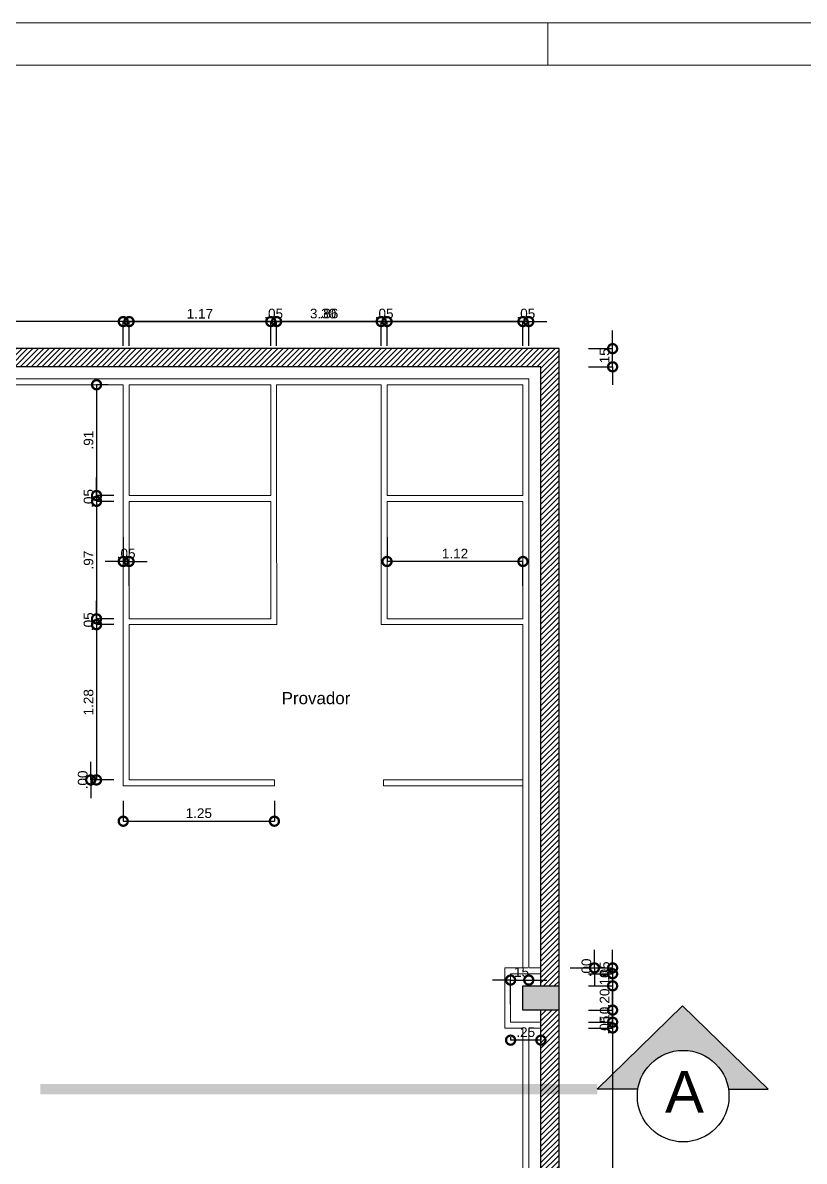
# Model space of a CAD drawing. Header units: millimetres. Extents: x 12559 to 15472, y 18493 to 18672.
# Drawn here: x 12611.13 to 12617.58, y 18552.44 to 18561.84 of the extents above; entities that cross this region are included whole.
import ezdxf
from ezdxf.enums import TextEntityAlignment as Align

# ---------------------------------------------------------------- set-up
doc = ezdxf.new("R2010")
doc.units = ezdxf.units.MM
doc.linetypes.add('DASHDOT', pattern=[18.5, 12, -3, 0.5, -3])
doc.layers.get('0').update_dxf_attribs({"lineweight": 9})
for name, color, linetype in [('CORTE', 5, 'Continuous'), ('COTAS', 1, 'Continuous'), ('Parede', 5, 'Continuous')]:
    doc.layers.add(name, color=color, linetype=linetype)
doc.layers.add('gesso', color=6, linetype='Continuous', lineweight=5, plot=False)
doc.layers.add('Texto', color=6, linetype='Continuous', lineweight=30)
doc.styles.add('Arial', font='arial.ttf')
doc.styles.add('R60-50', font='arial.ttf', dxfattribs={"height": 0.08})
doc.styles.add('R80-50', font='arial.ttf', dxfattribs={"height": 0.1})
doc.dimstyles.new('1-50', dxfattribs={"dimtxt": 0.08, "dimasz": 0.15, "dimexe": 0, "dimexo": 0.125, "dimgap": 0.025, "dimtad": 1, "dimzin": 4, "dimdsep": 46, "dimtxsty": 'R60-50', "dimblk": 'DOTSMALL', "dimcen": 0, "dimclrd": 10, "dimclre": 10, "dimclrt": 2, "dimaunit": 1, "dimadec": 0, "dimazin": 1, "dimtfac": 1, "dimtix": 1, "dimtmove": 2, "dimatfit": 3, "dimldrblk": 'DOTSMALL', "dimfxl": 0.2, "dimfxlon": 1, "dimtolj": 1, "dimtzin": 0, "dimarcsym": 0})

# ---------------------------------------------------------------- blocks, each defined once
blk = doc.blocks.new('_DOTSMALL')
at = {"color": 0, "linetype": 'ByBlock', "const_width": 0.5}
blk.add_lwpolyline([(-0.0625, 0, 1), (0.0625, 0, 1)], format="xyb", close=True, dxfattribs=at)
blk = doc.blocks.new('*D5')
at = {"layer": 'Defpoints', "color": 0, "transparency": 16777216}
for p in [(12603.5055, 18558.9029), (12603.0411, 18556.8744), (12615.2575, 18556.8744)]:
    blk.add_point(p, dxfattribs=at)
at = {"layer": 'gesso', "color": 10, "lineweight": -2, "transparency": 16777216}
for p, q in [((12603.2411, 18558.9029), (12603.0411, 18558.9029)), ((12603.0411, 18558.9029), (12603.0411, 18556.8744)), ((12603.2411, 18556.8744), (12603.0411, 18556.8744))]:
    blk.add_line(p, q, dxfattribs=at)
at = {"layer": 'gesso', "color": 10, "lineweight": -2, "transparency": 16777216, "xscale": 0.15, "yscale": 0.15, "zscale": 0.15}
for p, rotation in [((12603.0411, 18558.9029), 90), ((12603.0411, 18556.8744), 270)]:
    blk.add_blockref('_DOTSMALL', p, dxfattribs=dict(at, rotation=rotation))
at = {"layer": 'gesso', "color": 2, "transparency": 16777216, "insert": (12602.9752, 18557.8886), "char_height": 0.08, "attachment_point": 5, "rotation": 90, "style": 'R60-50'}
blk.add_mtext('\\A1;2.03', dxfattribs=at)
blk = doc.blocks.new('*D6')
at = {"layer": 'Defpoints', "color": 0, "transparency": 16777216}
for p in [(12615.2575, 18556.8744), (12603.0411, 18554.0509), (12603.4055, 18554.0509)]:
    blk.add_point(p, dxfattribs=at)
at = {"layer": 'gesso', "color": 10, "lineweight": -2, "transparency": 16777216}
for p, q in [((12603.2411, 18556.8744), (12603.0411, 18556.8744)), ((12603.0411, 18556.8744), (12603.0411, 18554.0509)), ((12603.2411, 18554.0509), (12603.0411, 18554.0509))]:
    blk.add_line(p, q, dxfattribs=at)
at = {"layer": 'gesso', "color": 10, "lineweight": -2, "transparency": 16777216, "xscale": 0.15, "yscale": 0.15, "zscale": 0.15}
for p, rotation in [((12603.0411, 18556.8744), 90), ((12603.0411, 18554.0509), 270)]:
    blk.add_blockref('_DOTSMALL', p, dxfattribs=dict(at, rotation=rotation))
at = {"layer": 'gesso', "color": 2, "transparency": 16777216, "insert": (12602.9752, 18555.4626), "char_height": 0.08, "attachment_point": 5, "rotation": 90, "style": 'R60-50'}
blk.add_mtext('\\A1;2.82', dxfattribs=at)
blk = doc.blocks.new('*D15')
at = {"layer": 'Defpoints', "color": 0, "transparency": 16777216}
for p in [(12615.1555, 18553.5925), (12615.4055, 18553.5925), (12615.1555, 18553.4441)]:
    blk.add_point(p, dxfattribs=at)
at = {"layer": 'gesso', "color": 10, "lineweight": -2, "transparency": 16777216}
for p, q in [((12615.1555, 18553.4675), (12615.1555, 18553.4441)), ((12615.4055, 18553.4441), (12615.1555, 18553.4441)), ((12615.4055, 18553.4675), (12615.4055, 18553.4441))]:
    blk.add_line(p, q, dxfattribs=at)
at = {"layer": 'gesso', "color": 10, "lineweight": -2, "transparency": 16777216, "xscale": 0.15, "yscale": 0.15, "zscale": 0.15, "rotation": 180}
blk.add_blockref('_DOTSMALL', (12615.1555, 18553.4441), dxfattribs=at)
at = {"layer": 'gesso', "color": 10, "lineweight": -2, "transparency": 16777216, "xscale": 0.15, "yscale": 0.15, "zscale": 0.15}
blk.add_blockref('_DOTSMALL', (12615.4055, 18553.4441), dxfattribs=at)
at = {"layer": 'gesso', "color": 2, "transparency": 16777216, "insert": (12615.2805, 18553.51), "char_height": 0.08, "attachment_point": 5, "style": 'R60-50'}
blk.add_mtext('\\A1;.25', dxfattribs=at)
blk = doc.blocks.new('*D16')
at = {"layer": 'Defpoints', "color": 0, "transparency": 16777216}
for p in [(12615.3055, 18554.0405), (12615.3055, 18553.9401), (12615.1555, 18553.5925)]:
    blk.add_point(p, dxfattribs=at)
at = {"layer": 'gesso', "color": 10, "lineweight": -2, "transparency": 16777216}
for p, q in [((12615.1555, 18553.9401), (12615.0055, 18553.9401)), ((12615.1555, 18553.7401), (12615.1555, 18553.9401)), ((12615.1555, 18553.9401), (12615.3055, 18553.9401)), ((12615.3055, 18553.9401), (12615.4555, 18553.9401))]:
    blk.add_line(p, q, dxfattribs=at)
at = {"layer": 'gesso', "color": 10, "lineweight": -2, "transparency": 16777216, "xscale": 0.15, "yscale": 0.15, "zscale": 0.15}
blk.add_blockref('_DOTSMALL', (12615.1555, 18553.9401), dxfattribs=at)
at = {"layer": 'gesso', "color": 10, "lineweight": -2, "transparency": 16777216, "xscale": 0.15, "yscale": 0.15, "zscale": 0.15, "rotation": 180}
blk.add_blockref('_DOTSMALL', (12615.3055, 18553.9401), dxfattribs=at)
at = {"layer": 'gesso', "color": 2, "transparency": 16777216, "insert": (12615.2305, 18554.006), "char_height": 0.08, "attachment_point": 5, "style": 'R60-50'}
blk.add_mtext('\\A1;.15', dxfattribs=at)
blk = doc.blocks.new('*D17')
at = {"layer": 'Defpoints', "color": 0, "transparency": 16777216}
for p in [(12611.9574, 18558.8549), (12611.7369, 18557.9404), (12612.0054, 18557.9404)]:
    blk.add_point(p, dxfattribs=at)
at = {"layer": 'gesso', "color": 10, "lineweight": -2, "transparency": 16777216}
for p, q in [((12611.8324, 18558.8549), (12611.7369, 18558.8549)), ((12611.7369, 18558.8549), (12611.7369, 18557.9404)), ((12611.8804, 18557.9404), (12611.7369, 18557.9404))]:
    blk.add_line(p, q, dxfattribs=at)
at = {"layer": 'gesso', "color": 10, "lineweight": -2, "transparency": 16777216, "xscale": 0.15, "yscale": 0.15, "zscale": 0.15}
for p, rotation in [((12611.7369, 18558.8549), 90), ((12611.7369, 18557.9404), 270)]:
    blk.add_blockref('_DOTSMALL', p, dxfattribs=dict(at, rotation=rotation))
at = {"layer": 'gesso', "color": 2, "transparency": 16777216, "insert": (12611.6711, 18558.3976), "char_height": 0.08, "attachment_point": 5, "rotation": 90, "style": 'R60-50'}
blk.add_mtext('\\A1;.91', dxfattribs=at)
blk = doc.blocks.new('*D18')
at = {"layer": 'Defpoints', "color": 0, "transparency": 16777216}
for p in [(12611.7369, 18557.8924), (12612.0054, 18557.9404), (12612.0054, 18557.8924)]:
    blk.add_point(p, dxfattribs=at)
at = {"layer": 'gesso', "color": 10, "lineweight": -2, "transparency": 16777216}
for p, q in [((12611.7369, 18557.9404), (12611.7369, 18558.0904)), ((12611.8804, 18557.9404), (12611.7369, 18557.9404)), ((12611.7369, 18557.9404), (12611.7369, 18557.8924)), ((12611.8804, 18557.8924), (12611.7369, 18557.8924)), ((12611.7369, 18557.8924), (12611.7369, 18557.7424))]:
    blk.add_line(p, q, dxfattribs=at)
at = {"layer": 'gesso', "color": 10, "lineweight": -2, "transparency": 16777216, "xscale": 0.15, "yscale": 0.15, "zscale": 0.15}
for p, rotation in [((12611.7369, 18557.9404), 270), ((12611.7369, 18557.8924), 90)]:
    blk.add_blockref('_DOTSMALL', p, dxfattribs=dict(at, rotation=rotation))
at = {"layer": 'gesso', "color": 2, "transparency": 16777216, "insert": (12611.6711, 18557.9164), "char_height": 0.08, "attachment_point": 5, "rotation": 90, "style": 'R60-50'}
blk.add_mtext('\\A1;.05', dxfattribs=at)
blk = doc.blocks.new('*D19')
at = {"layer": 'Defpoints', "color": 0, "transparency": 16777216}
for p in [(12612.0054, 18557.8924), (12611.7369, 18556.9224), (12612.0054, 18556.9224)]:
    blk.add_point(p, dxfattribs=at)
at = {"layer": 'gesso', "color": 10, "lineweight": -2, "transparency": 16777216}
for p, q in [((12611.8804, 18557.8924), (12611.7369, 18557.8924)), ((12611.7369, 18557.8924), (12611.7369, 18556.9224)), ((12611.8804, 18556.9224), (12611.7369, 18556.9224))]:
    blk.add_line(p, q, dxfattribs=at)
at = {"layer": 'gesso', "color": 10, "lineweight": -2, "transparency": 16777216, "xscale": 0.15, "yscale": 0.15, "zscale": 0.15}
for p, rotation in [((12611.7369, 18557.8924), 90), ((12611.7369, 18556.9224), 270)]:
    blk.add_blockref('_DOTSMALL', p, dxfattribs=dict(at, rotation=rotation))
at = {"layer": 'gesso', "color": 2, "transparency": 16777216, "insert": (12611.6711, 18557.4074), "char_height": 0.08, "attachment_point": 5, "rotation": 90, "style": 'R60-50'}
blk.add_mtext('\\A1;.97', dxfattribs=at)
blk = doc.blocks.new('*D20')
at = {"layer": 'Defpoints', "color": 0, "transparency": 16777216}
for p in [(12611.7369, 18556.8744), (12612.0054, 18556.9224), (12612.0054, 18556.8744)]:
    blk.add_point(p, dxfattribs=at)
at = {"layer": 'gesso', "color": 10, "lineweight": -2, "transparency": 16777216}
for p, q in [((12611.7369, 18556.9224), (12611.7369, 18557.0724)), ((12611.8804, 18556.9224), (12611.7369, 18556.9224)), ((12611.7369, 18556.9224), (12611.7369, 18556.8744)), ((12611.8804, 18556.8744), (12611.7369, 18556.8744)), ((12611.7369, 18556.8744), (12611.7369, 18556.7244))]:
    blk.add_line(p, q, dxfattribs=at)
at = {"layer": 'gesso', "color": 10, "lineweight": -2, "transparency": 16777216, "xscale": 0.15, "yscale": 0.15, "zscale": 0.15}
for p, rotation in [((12611.7369, 18556.9224), 270), ((12611.7369, 18556.8744), 90)]:
    blk.add_blockref('_DOTSMALL', p, dxfattribs=dict(at, rotation=rotation))
at = {"layer": 'gesso', "color": 2, "transparency": 16777216, "insert": (12611.6711, 18556.8984), "char_height": 0.08, "attachment_point": 5, "rotation": 90, "style": 'R60-50'}
blk.add_mtext('\\A1;.05', dxfattribs=at)
blk = doc.blocks.new('*D21')
at = {"layer": 'Defpoints', "color": 0, "transparency": 16777216}
for p in [(12612.0054, 18556.8744), (12611.7369, 18555.5924), (12612.0054, 18555.5924)]:
    blk.add_point(p, dxfattribs=at)
at = {"layer": 'gesso', "color": 10, "lineweight": -2, "transparency": 16777216}
for p, q in [((12611.8804, 18556.8744), (12611.7369, 18556.8744)), ((12611.7369, 18556.8744), (12611.7369, 18555.5924)), ((12611.8804, 18555.5924), (12611.7369, 18555.5924))]:
    blk.add_line(p, q, dxfattribs=at)
at = {"layer": 'gesso', "color": 10, "lineweight": -2, "transparency": 16777216, "xscale": 0.15, "yscale": 0.15, "zscale": 0.15}
for p, rotation in [((12611.7369, 18556.8744), 90), ((12611.7369, 18555.5924), 270)]:
    blk.add_blockref('_DOTSMALL', p, dxfattribs=dict(at, rotation=rotation))
at = {"layer": 'gesso', "color": 2, "transparency": 16777216, "insert": (12611.6711, 18556.2334), "char_height": 0.08, "attachment_point": 5, "rotation": 90, "style": 'R60-50'}
blk.add_mtext('\\A1;1.28', dxfattribs=at)
blk = doc.blocks.new('*D22')
at = {"layer": 'Defpoints', "color": 0, "transparency": 16777216}
for p in [(12611.6889, 18555.5924), (12611.9574, 18555.5924), (12612.0054, 18555.5924)]:
    blk.add_point(p, dxfattribs=at)
at = {"layer": 'gesso', "color": 10, "lineweight": -2, "transparency": 16777216}
for p, q in [((12611.6889, 18555.5924), (12611.6889, 18555.7424)), ((12611.8804, 18555.5924), (12611.6889, 18555.5924)), ((12611.8324, 18555.5924), (12611.6889, 18555.5924)), ((12611.6889, 18555.5924), (12611.6889, 18555.4424))]:
    blk.add_line(p, q, dxfattribs=at)
at = {"layer": 'gesso', "color": 10, "lineweight": -2, "transparency": 16777216, "xscale": 0.15, "yscale": 0.15, "zscale": 0.15}
for rotation in [90, 270]:
    blk.add_blockref('_DOTSMALL', (12611.6889, 18555.5924), dxfattribs=dict(at, rotation=rotation))
at = {"layer": 'gesso', "color": 2, "transparency": 16777216, "insert": (12611.6231, 18555.5924), "char_height": 0.08, "attachment_point": 5, "rotation": 90, "style": 'R60-50'}
blk.add_mtext('\\A1;.00', dxfattribs=at)
blk = doc.blocks.new('*D23')
at = {"layer": 'Defpoints', "color": 0, "transparency": 16777216}
for p in [(12611.9574, 18555.5444), (12613.2054, 18555.5444), (12613.2054, 18555.2517)]:
    blk.add_point(p, dxfattribs=at)
at = {"layer": 'gesso', "color": 10, "lineweight": -2, "transparency": 16777216}
for p, q in [((12611.9574, 18555.4194), (12611.9574, 18555.2517)), ((12613.2054, 18555.4194), (12613.2054, 18555.2517)), ((12611.9574, 18555.2517), (12613.2054, 18555.2517))]:
    blk.add_line(p, q, dxfattribs=at)
at = {"layer": 'gesso', "color": 10, "lineweight": -2, "transparency": 16777216, "xscale": 0.15, "yscale": 0.15, "zscale": 0.15, "rotation": 180}
blk.add_blockref('_DOTSMALL', (12611.9574, 18555.2517), dxfattribs=at)
at = {"layer": 'gesso', "color": 10, "lineweight": -2, "transparency": 16777216, "xscale": 0.15, "yscale": 0.15, "zscale": 0.15}
blk.add_blockref('_DOTSMALL', (12613.2054, 18555.2517), dxfattribs=at)
at = {"layer": 'gesso', "color": 2, "transparency": 16777216, "insert": (12612.5814, 18555.3176), "char_height": 0.08, "attachment_point": 5, "style": 'R60-50'}
blk.add_mtext('\\A1;1.25', dxfattribs=at)
blk = doc.blocks.new('*D24')
at = {"layer": 'Defpoints', "color": 0, "transparency": 16777216}
for p in [(12615.2575, 18559.3765), (12615.3055, 18558.9029), (12615.2575, 18556.8744)]:
    blk.add_point(p, dxfattribs=at)
at = {"layer": 'gesso', "color": 10, "lineweight": -2, "transparency": 16777216}
for p, q in [((12615.2575, 18559.3765), (12615.1075, 18559.3765)), ((12615.2575, 18559.1765), (12615.2575, 18559.3765)), ((12615.3055, 18559.3765), (12615.2575, 18559.3765)), ((12615.3055, 18559.1765), (12615.3055, 18559.3765)), ((12615.3055, 18559.3765), (12615.4555, 18559.3765))]:
    blk.add_line(p, q, dxfattribs=at)
at = {"layer": 'gesso', "color": 10, "lineweight": -2, "transparency": 16777216, "xscale": 0.15, "yscale": 0.15, "zscale": 0.15}
blk.add_blockref('_DOTSMALL', (12615.2575, 18559.3765), dxfattribs=at)
at = {"layer": 'gesso', "color": 10, "lineweight": -2, "transparency": 16777216, "xscale": 0.15, "yscale": 0.15, "zscale": 0.15, "rotation": 180}
blk.add_blockref('_DOTSMALL', (12615.3055, 18559.3765), dxfattribs=at)
at = {"layer": 'gesso', "color": 2, "transparency": 16777216, "insert": (12615.2815, 18559.4423), "char_height": 0.08, "attachment_point": 5, "style": 'R60-50'}
blk.add_mtext('\\A1;.05', dxfattribs=at)
blk = doc.blocks.new('*D25')
at = {"layer": 'Defpoints', "color": 0, "transparency": 16777216}
for p in [(12614.1354, 18558.8549), (12614.1354, 18557.396), (12615.2575, 18556.8744)]:
    blk.add_point(p, dxfattribs=at)
at = {"layer": 'gesso', "color": 10, "lineweight": -2, "transparency": 16777216}
for p, q in [((12614.1354, 18557.596), (12614.1354, 18557.396)), ((12615.2575, 18557.396), (12614.1354, 18557.396)), ((12615.2575, 18557.196), (12615.2575, 18557.396))]:
    blk.add_line(p, q, dxfattribs=at)
at = {"layer": 'gesso', "color": 10, "lineweight": -2, "transparency": 16777216, "xscale": 0.15, "yscale": 0.15, "zscale": 0.15, "rotation": 180}
blk.add_blockref('_DOTSMALL', (12614.1354, 18557.396), dxfattribs=at)
at = {"layer": 'gesso', "color": 10, "lineweight": -2, "transparency": 16777216, "xscale": 0.15, "yscale": 0.15, "zscale": 0.15}
blk.add_blockref('_DOTSMALL', (12615.2575, 18557.396), dxfattribs=at)
at = {"layer": 'gesso', "color": 2, "transparency": 16777216, "insert": (12614.6964, 18557.4611), "char_height": 0.08, "attachment_point": 5, "style": 'R60-50'}
blk.add_mtext('\\A1;1.12', dxfattribs=at)
blk = doc.blocks.new('*D26')
at = {"layer": 'Defpoints', "color": 0, "transparency": 16777216}
for p in [(12614.0874, 18559.3765), (12614.0874, 18558.8549), (12614.1354, 18558.8549)]:
    blk.add_point(p, dxfattribs=at)
at = {"layer": 'gesso', "color": 10, "lineweight": -2, "transparency": 16777216}
for p, q in [((12614.0874, 18559.3765), (12613.9374, 18559.3765)), ((12614.0874, 18559.1765), (12614.0874, 18559.3765)), ((12614.1354, 18559.3765), (12614.0874, 18559.3765)), ((12614.1354, 18559.1765), (12614.1354, 18559.3765)), ((12614.1354, 18559.3765), (12614.2854, 18559.3765))]:
    blk.add_line(p, q, dxfattribs=at)
at = {"layer": 'gesso', "color": 10, "lineweight": -2, "transparency": 16777216, "xscale": 0.15, "yscale": 0.15, "zscale": 0.15}
blk.add_blockref('_DOTSMALL', (12614.0874, 18559.3765), dxfattribs=at)
at = {"layer": 'gesso', "color": 10, "lineweight": -2, "transparency": 16777216, "xscale": 0.15, "yscale": 0.15, "zscale": 0.15, "rotation": 180}
blk.add_blockref('_DOTSMALL', (12614.1354, 18559.3765), dxfattribs=at)
at = {"layer": 'gesso', "color": 2, "transparency": 16777216, "insert": (12614.1114, 18559.4423), "char_height": 0.08, "attachment_point": 5, "style": 'R60-50'}
blk.add_mtext('\\A1;.05', dxfattribs=at)
blk = doc.blocks.new('*D27')
at = {"layer": 'Defpoints', "color": 0, "transparency": 16777216}
for p in [(12613.2234, 18559.3765), (12613.2234, 18558.8549), (12614.0874, 18558.8549)]:
    blk.add_point(p, dxfattribs=at)
at = {"layer": 'gesso', "color": 10, "lineweight": -2, "transparency": 16777216}
for p, q in [((12613.2234, 18559.1765), (12613.2234, 18559.3765)), ((12614.0874, 18559.3765), (12613.2234, 18559.3765)), ((12614.0874, 18559.1765), (12614.0874, 18559.3765))]:
    blk.add_line(p, q, dxfattribs=at)
at = {"layer": 'gesso', "color": 10, "lineweight": -2, "transparency": 16777216, "xscale": 0.15, "yscale": 0.15, "zscale": 0.15, "rotation": 180}
blk.add_blockref('_DOTSMALL', (12613.2234, 18559.3765), dxfattribs=at)
at = {"layer": 'gesso', "color": 10, "lineweight": -2, "transparency": 16777216, "xscale": 0.15, "yscale": 0.15, "zscale": 0.15}
blk.add_blockref('_DOTSMALL', (12614.0874, 18559.3765), dxfattribs=at)
at = {"layer": 'gesso', "color": 2, "transparency": 16777216, "insert": (12613.6554, 18559.4423), "char_height": 0.08, "attachment_point": 5, "style": 'R60-50'}
blk.add_mtext('\\A1;.86', dxfattribs=at)
blk = doc.blocks.new('*D28')
at = {"layer": 'Defpoints', "color": 0, "transparency": 16777216}
for p in [(12613.1754, 18559.3765), (12613.1754, 18558.8549), (12613.2234, 18558.8549)]:
    blk.add_point(p, dxfattribs=at)
at = {"layer": 'gesso', "color": 10, "lineweight": -2, "transparency": 16777216}
for p, q in [((12613.1754, 18559.3765), (12613.0254, 18559.3765)), ((12613.1754, 18559.1765), (12613.1754, 18559.3765)), ((12613.2234, 18559.3765), (12613.1754, 18559.3765)), ((12613.2234, 18559.1765), (12613.2234, 18559.3765)), ((12613.2234, 18559.3765), (12613.3734, 18559.3765))]:
    blk.add_line(p, q, dxfattribs=at)
at = {"layer": 'gesso', "color": 10, "lineweight": -2, "transparency": 16777216, "xscale": 0.15, "yscale": 0.15, "zscale": 0.15}
blk.add_blockref('_DOTSMALL', (12613.1754, 18559.3765), dxfattribs=at)
at = {"layer": 'gesso', "color": 10, "lineweight": -2, "transparency": 16777216, "xscale": 0.15, "yscale": 0.15, "zscale": 0.15, "rotation": 180}
blk.add_blockref('_DOTSMALL', (12613.2234, 18559.3765), dxfattribs=at)
at = {"layer": 'gesso', "color": 2, "transparency": 16777216, "insert": (12613.1994, 18559.4423), "char_height": 0.08, "attachment_point": 5, "style": 'R60-50'}
blk.add_mtext('\\A1;.05', dxfattribs=at)
blk = doc.blocks.new('*D29')
at = {"layer": 'Defpoints', "color": 0, "transparency": 16777216}
for p in [(12612.0054, 18559.3765), (12613.1754, 18558.8549), (12612.0054, 18556.8744)]:
    blk.add_point(p, dxfattribs=at)
at = {"layer": 'gesso', "color": 10, "lineweight": -2, "transparency": 16777216}
for p, q in [((12612.0054, 18559.1765), (12612.0054, 18559.3765)), ((12613.1754, 18559.3765), (12612.0054, 18559.3765)), ((12613.1754, 18559.1765), (12613.1754, 18559.3765))]:
    blk.add_line(p, q, dxfattribs=at)
at = {"layer": 'gesso', "color": 10, "lineweight": -2, "transparency": 16777216, "xscale": 0.15, "yscale": 0.15, "zscale": 0.15, "rotation": 180}
blk.add_blockref('_DOTSMALL', (12612.0054, 18559.3765), dxfattribs=at)
at = {"layer": 'gesso', "color": 10, "lineweight": -2, "transparency": 16777216, "xscale": 0.15, "yscale": 0.15, "zscale": 0.15}
blk.add_blockref('_DOTSMALL', (12613.1754, 18559.3765), dxfattribs=at)
at = {"layer": 'gesso', "color": 2, "transparency": 16777216, "insert": (12612.5904, 18559.4416), "char_height": 0.08, "attachment_point": 5, "style": 'R60-50'}
blk.add_mtext('\\A1;1.17', dxfattribs=at)
blk = doc.blocks.new('*D30')
at = {"layer": 'Defpoints', "color": 0, "transparency": 16777216}
for p in [(12611.9574, 18558.8549), (12611.9574, 18557.396), (12612.0054, 18556.8744)]:
    blk.add_point(p, dxfattribs=at)
at = {"layer": 'gesso', "color": 10, "lineweight": -2, "transparency": 16777216}
for p, q in [((12611.9574, 18557.596), (12611.9574, 18557.396)), ((12611.9574, 18557.396), (12611.8074, 18557.396)), ((12612.0054, 18557.396), (12611.9574, 18557.396)), ((12612.0054, 18557.196), (12612.0054, 18557.396)), ((12612.0054, 18557.396), (12612.1554, 18557.396))]:
    blk.add_line(p, q, dxfattribs=at)
at = {"layer": 'gesso', "color": 10, "lineweight": -2, "transparency": 16777216, "xscale": 0.15, "yscale": 0.15, "zscale": 0.15}
blk.add_blockref('_DOTSMALL', (12611.9574, 18557.396), dxfattribs=at)
at = {"layer": 'gesso', "color": 10, "lineweight": -2, "transparency": 16777216, "xscale": 0.15, "yscale": 0.15, "zscale": 0.15, "rotation": 180}
blk.add_blockref('_DOTSMALL', (12612.0054, 18557.396), dxfattribs=at)
at = {"layer": 'gesso', "color": 2, "transparency": 16777216, "insert": (12611.9814, 18557.4618), "char_height": 0.08, "attachment_point": 5, "style": 'R60-50'}
blk.add_mtext('\\A1;.05', dxfattribs=at)
blk = doc.blocks.new('*D31')
at = {"layer": 'Defpoints', "color": 0, "transparency": 16777216}
for p in [(12615.2575, 18559.3765), (12611.9574, 18558.8549), (12615.2575, 18556.8744)]:
    blk.add_point(p, dxfattribs=at)
at = {"layer": 'gesso', "color": 10, "lineweight": -2, "transparency": 16777216}
for p, q in [((12611.9574, 18559.1765), (12611.9574, 18559.3765)), ((12611.9574, 18559.3765), (12615.2575, 18559.3765)), ((12615.2575, 18559.1765), (12615.2575, 18559.3765))]:
    blk.add_line(p, q, dxfattribs=at)
at = {"layer": 'gesso', "color": 10, "lineweight": -2, "transparency": 16777216, "xscale": 0.15, "yscale": 0.15, "zscale": 0.15, "rotation": 180}
blk.add_blockref('_DOTSMALL', (12611.9574, 18559.3765), dxfattribs=at)
at = {"layer": 'gesso', "color": 10, "lineweight": -2, "transparency": 16777216, "xscale": 0.15, "yscale": 0.15, "zscale": 0.15}
blk.add_blockref('_DOTSMALL', (12615.2575, 18559.3765), dxfattribs=at)
at = {"layer": 'gesso', "color": 2, "transparency": 16777216, "insert": (12613.6074, 18559.4423), "char_height": 0.08, "attachment_point": 5, "style": 'R60-50'}
blk.add_mtext('\\A1;3.30', dxfattribs=at)
blk = doc.blocks.new('*D32')
at = {"layer": 'Defpoints', "color": 0, "transparency": 16777216}
for p in [(12603.5055, 18559.3765), (12603.5055, 18558.9029), (12615.2575, 18556.8744)]:
    blk.add_point(p, dxfattribs=at)
at = {"layer": 'gesso', "color": 10, "lineweight": -2, "transparency": 16777216}
for p, q in [((12603.5055, 18559.1765), (12603.5055, 18559.3765)), ((12615.2575, 18559.3765), (12603.5055, 18559.3765)), ((12615.2575, 18559.1765), (12615.2575, 18559.3765))]:
    blk.add_line(p, q, dxfattribs=at)
at = {"layer": 'gesso', "color": 10, "lineweight": -2, "transparency": 16777216, "xscale": 0.15, "yscale": 0.15, "zscale": 0.15, "rotation": 180}
blk.add_blockref('_DOTSMALL', (12603.5055, 18559.3765), dxfattribs=at)
at = {"layer": 'gesso', "color": 10, "lineweight": -2, "transparency": 16777216, "xscale": 0.15, "yscale": 0.15, "zscale": 0.15}
blk.add_blockref('_DOTSMALL', (12615.2575, 18559.3765), dxfattribs=at)
at = {"layer": 'gesso', "color": 2, "transparency": 16777216, "insert": (12609.3815, 18559.4423), "char_height": 0.08, "attachment_point": 5, "style": 'R60-50'}
blk.add_mtext('\\A1;11.75', dxfattribs=at)
blk = doc.blocks.new('*D77')
at = {"layer": 'COTAS', "color": 10, "lineweight": -2, "transparency": 16777216}
for p, q in [((12615.4055, 18549.8277), (12615.4055, 18549.6277)), ((12615.4055, 18549.8277), (12615.4055, 18549.6277)), ((12615.4055, 18549.6277), (12615.2555, 18549.6277)), ((12615.4055, 18549.6277), (12615.5555, 18549.6277))]:
    blk.add_line(p, q, dxfattribs=at)
at = {"layer": 'Defpoints', "color": 0, "transparency": 16777216}
for p in [(12615.4055, 18559.0029), (12615.4055, 18550.065), (12615.4055, 18549.6277)]:
    blk.add_point(p, dxfattribs=at)
at = {"layer": 'COTAS', "color": 10, "lineweight": -2, "transparency": 16777216, "xscale": 0.15, "yscale": 0.15, "zscale": 0.15}
blk.add_blockref('_DOTSMALL', (12615.4055, 18549.6277), dxfattribs=at)
at = {"layer": 'COTAS', "color": 10, "lineweight": -2, "transparency": 16777216, "xscale": 0.15, "yscale": 0.15, "zscale": 0.15, "rotation": 180}
blk.add_blockref('_DOTSMALL', (12615.4055, 18549.6277), dxfattribs=at)
at = {"layer": 'COTAS', "color": 2, "transparency": 16777216, "insert": (12615.4055, 18549.6936), "char_height": 0.08, "attachment_point": 5, "style": 'R60-50'}
blk.add_mtext('\\A1;.00', dxfattribs=at)
blk = doc.blocks.new('*D78')
at = {"layer": 'COTAS', "color": 10, "lineweight": -2, "transparency": 16777216}
for p, q in [((12615.4055, 18549.8277), (12615.4055, 18549.6277)), ((12615.5555, 18549.8277), (12615.5555, 18549.6277)), ((12615.4055, 18549.6277), (12615.2555, 18549.6277)), ((12615.4055, 18549.6277), (12615.5555, 18549.6277)), ((12615.5555, 18549.6277), (12615.7055, 18549.6277))]:
    blk.add_line(p, q, dxfattribs=at)
at = {"layer": 'Defpoints', "color": 0, "transparency": 16777216}
for p in [(12615.5555, 18559.1529), (12615.4055, 18559.0029), (12615.5555, 18549.6277)]:
    blk.add_point(p, dxfattribs=at)
at = {"layer": 'COTAS', "color": 10, "lineweight": -2, "transparency": 16777216, "xscale": 0.15, "yscale": 0.15, "zscale": 0.15}
blk.add_blockref('_DOTSMALL', (12615.4055, 18549.6277), dxfattribs=at)
at = {"layer": 'COTAS', "color": 10, "lineweight": -2, "transparency": 16777216, "xscale": 0.15, "yscale": 0.15, "zscale": 0.15, "rotation": 180}
blk.add_blockref('_DOTSMALL', (12615.5555, 18549.6277), dxfattribs=at)
at = {"layer": 'COTAS', "color": 2, "transparency": 16777216, "insert": (12615.4805, 18549.6936), "char_height": 0.08, "attachment_point": 5, "style": 'R60-50'}
blk.add_mtext('\\A1;.15', dxfattribs=at)
blk = doc.blocks.new('*D79')
at = {"layer": 'COTAS', "color": 10, "lineweight": -2, "transparency": 16777216}
for p, q in [((12615.9978, 18559.1529), (12615.9978, 18559.3029)), ((12615.7978, 18559.1529), (12615.9978, 18559.1529)), ((12615.9978, 18559.0029), (12615.9978, 18559.1529)), ((12615.7978, 18559.0029), (12615.9978, 18559.0029)), ((12615.9978, 18559.0029), (12615.9978, 18558.8529))]:
    blk.add_line(p, q, dxfattribs=at)
at = {"layer": 'Defpoints', "color": 0, "transparency": 16777216}
for p in [(12615.5555, 18559.1529), (12615.9978, 18559.1529), (12615.4055, 18559.0029)]:
    blk.add_point(p, dxfattribs=at)
at = {"layer": 'COTAS', "color": 10, "lineweight": -2, "transparency": 16777216, "xscale": 0.15, "yscale": 0.15, "zscale": 0.15}
for p, rotation in [((12615.9978, 18559.1529), 270), ((12615.9978, 18559.0029), 90)]:
    blk.add_blockref('_DOTSMALL', p, dxfattribs=dict(at, rotation=rotation))
at = {"layer": 'COTAS', "color": 2, "transparency": 16777216, "insert": (12615.9319, 18559.0779), "char_height": 0.08, "attachment_point": 5, "rotation": 90, "style": 'R60-50'}
blk.add_mtext('\\A1;.15', dxfattribs=at)
blk = doc.blocks.new('*D80')
at = {"layer": 'COTAS', "color": 10, "lineweight": -2, "transparency": 16777216}
for p, q in [((12615.8478, 18554.0405), (12615.8478, 18554.1905)), ((12615.6478, 18554.0405), (12615.8478, 18554.0405)), ((12615.6478, 18554.0405), (12615.8478, 18554.0405)), ((12615.8478, 18554.0405), (12615.8478, 18553.8905))]:
    blk.add_line(p, q, dxfattribs=at)
at = {"layer": 'Defpoints', "color": 0, "transparency": 16777216}
for p in [(12615.4055, 18554.0405), (12615.4055, 18554.0405), (12615.8478, 18554.0405)]:
    blk.add_point(p, dxfattribs=at)
at = {"layer": 'COTAS', "color": 10, "lineweight": -2, "transparency": 16777216, "xscale": 0.15, "yscale": 0.15, "zscale": 0.15}
for rotation in [90, 270]:
    blk.add_blockref('_DOTSMALL', (12615.8478, 18554.0405), dxfattribs=dict(at, rotation=rotation))
at = {"layer": 'COTAS', "color": 2, "transparency": 16777216, "insert": (12615.7819, 18554.0405), "char_height": 0.08, "attachment_point": 5, "rotation": 90, "style": 'R60-50'}
blk.add_mtext('\\A1;.00', dxfattribs=at)
blk = doc.blocks.new('*D81')
at = {"layer": 'COTAS', "color": 10, "lineweight": -2, "transparency": 16777216}
for p, q in [((12615.9978, 18554.0405), (12615.9978, 18554.1905)), ((12615.7978, 18554.0405), (12615.9978, 18554.0405)), ((12615.9978, 18554.0405), (12615.9978, 18553.9925)), ((12615.7978, 18553.9925), (12615.9978, 18553.9925)), ((12615.9978, 18553.9925), (12615.9978, 18553.8425))]:
    blk.add_line(p, q, dxfattribs=at)
at = {"layer": 'Defpoints', "color": 0, "transparency": 16777216}
for p in [(12615.4055, 18554.0405), (12615.4055, 18553.9925), (12615.9978, 18553.9925)]:
    blk.add_point(p, dxfattribs=at)
at = {"layer": 'COTAS', "color": 10, "lineweight": -2, "transparency": 16777216, "xscale": 0.15, "yscale": 0.15, "zscale": 0.15}
for p, rotation in [((12615.9978, 18554.0405), 270), ((12615.9978, 18553.9925), 90)]:
    blk.add_blockref('_DOTSMALL', p, dxfattribs=dict(at, rotation=rotation))
at = {"layer": 'COTAS', "color": 2, "transparency": 16777216, "insert": (12615.9319, 18554.0165), "char_height": 0.08, "attachment_point": 5, "rotation": 90, "style": 'R60-50'}
blk.add_mtext('\\A1;.05', dxfattribs=at)
blk = doc.blocks.new('*D82')
at = {"layer": 'COTAS', "color": 10, "lineweight": -2, "transparency": 16777216}
for p, q in [((12615.9978, 18553.9925), (12615.9978, 18554.1425)), ((12615.7978, 18553.9925), (12615.9978, 18553.9925)), ((12615.9978, 18553.9925), (12615.9978, 18553.8925)), ((12615.7978, 18553.8925), (12615.9978, 18553.8925)), ((12615.9978, 18553.8925), (12615.9978, 18553.7425))]:
    blk.add_line(p, q, dxfattribs=at)
at = {"layer": 'Defpoints', "color": 0, "transparency": 16777216}
for p in [(12615.4055, 18553.9925), (12615.4055, 18553.8925), (12615.9978, 18553.8925)]:
    blk.add_point(p, dxfattribs=at)
at = {"layer": 'COTAS', "color": 10, "lineweight": -2, "transparency": 16777216, "xscale": 0.15, "yscale": 0.15, "zscale": 0.15}
for p, rotation in [((12615.9978, 18553.9925), 270), ((12615.9978, 18553.8925), 90)]:
    blk.add_blockref('_DOTSMALL', p, dxfattribs=dict(at, rotation=rotation))
at = {"layer": 'COTAS', "color": 2, "transparency": 16777216, "insert": (12615.9319, 18553.9425), "char_height": 0.08, "attachment_point": 5, "rotation": 90, "style": 'R60-50'}
blk.add_mtext('\\A1;.10', dxfattribs=at)
blk = doc.blocks.new('*D83')
at = {"layer": 'COTAS', "color": 10, "lineweight": -2, "transparency": 16777216}
for p, q in [((12615.7978, 18553.8925), (12615.9978, 18553.8925)), ((12615.9978, 18553.8925), (12615.9978, 18553.6925)), ((12615.7978, 18553.6925), (12615.9978, 18553.6925))]:
    blk.add_line(p, q, dxfattribs=at)
at = {"layer": 'Defpoints', "color": 0, "transparency": 16777216}
for p in [(12615.4055, 18553.8925), (12615.4055, 18553.6925), (12615.9978, 18553.6925)]:
    blk.add_point(p, dxfattribs=at)
at = {"layer": 'COTAS', "color": 10, "lineweight": -2, "transparency": 16777216, "xscale": 0.15, "yscale": 0.15, "zscale": 0.15}
for p, rotation in [((12615.9978, 18553.8925), 90), ((12615.9978, 18553.6925), 270)]:
    blk.add_blockref('_DOTSMALL', p, dxfattribs=dict(at, rotation=rotation))
at = {"layer": 'COTAS', "color": 2, "transparency": 16777216, "insert": (12615.9319, 18553.7925), "char_height": 0.08, "attachment_point": 5, "rotation": 90, "style": 'R60-50'}
blk.add_mtext('\\A1;.20', dxfattribs=at)
blk = doc.blocks.new('*D84')
at = {"layer": 'COTAS', "color": 10, "lineweight": -2, "transparency": 16777216}
for p, q in [((12615.9978, 18553.6925), (12615.9978, 18553.8425)), ((12615.7978, 18553.6925), (12615.9978, 18553.6925)), ((12615.9978, 18553.6925), (12615.9978, 18553.5925)), ((12615.7978, 18553.5925), (12615.9978, 18553.5925)), ((12615.9978, 18553.5925), (12615.9978, 18553.4425))]:
    blk.add_line(p, q, dxfattribs=at)
at = {"layer": 'Defpoints', "color": 0, "transparency": 16777216}
for p in [(12615.4055, 18553.6925), (12615.4055, 18553.5925), (12615.9978, 18553.5925)]:
    blk.add_point(p, dxfattribs=at)
at = {"layer": 'COTAS', "color": 10, "lineweight": -2, "transparency": 16777216, "xscale": 0.15, "yscale": 0.15, "zscale": 0.15}
for p, rotation in [((12615.9978, 18553.6925), 270), ((12615.9978, 18553.5925), 90)]:
    blk.add_blockref('_DOTSMALL', p, dxfattribs=dict(at, rotation=rotation))
at = {"layer": 'COTAS', "color": 2, "transparency": 16777216, "insert": (12615.9319, 18553.6425), "char_height": 0.08, "attachment_point": 5, "rotation": 90, "style": 'R60-50'}
blk.add_mtext('\\A1;.10', dxfattribs=at)
blk = doc.blocks.new('*D85')
at = {"layer": 'COTAS', "color": 10, "lineweight": -2, "transparency": 16777216}
for p, q in [((12615.9978, 18553.5925), (12615.9978, 18553.7425)), ((12615.7978, 18553.5925), (12615.9978, 18553.5925)), ((12615.9978, 18553.5925), (12615.9978, 18553.5445)), ((12615.7978, 18553.5445), (12615.9978, 18553.5445)), ((12615.9978, 18553.5445), (12615.9978, 18553.3945))]:
    blk.add_line(p, q, dxfattribs=at)
at = {"layer": 'Defpoints', "color": 0, "transparency": 16777216}
for p in [(12615.4055, 18553.5925), (12615.4055, 18553.5445), (12615.9978, 18553.5445)]:
    blk.add_point(p, dxfattribs=at)
at = {"layer": 'COTAS', "color": 10, "lineweight": -2, "transparency": 16777216, "xscale": 0.15, "yscale": 0.15, "zscale": 0.15}
for p, rotation in [((12615.9978, 18553.5925), 270), ((12615.9978, 18553.5445), 90)]:
    blk.add_blockref('_DOTSMALL', p, dxfattribs=dict(at, rotation=rotation))
at = {"layer": 'COTAS', "color": 2, "transparency": 16777216, "insert": (12615.9319, 18553.5685), "char_height": 0.08, "attachment_point": 5, "rotation": 90, "style": 'R60-50'}
blk.add_mtext('\\A1;.05', dxfattribs=at)
blk = doc.blocks.new('*D86')
at = {"layer": 'COTAS', "color": 10, "lineweight": -2, "transparency": 16777216}
for p, q in [((12615.7978, 18553.5445), (12615.9978, 18553.5445)), ((12615.9978, 18553.5445), (12615.9978, 18550.0029)), ((12615.7978, 18550.0029), (12615.9978, 18550.0029))]:
    blk.add_line(p, q, dxfattribs=at)
at = {"layer": 'Defpoints', "color": 0, "transparency": 16777216}
for p in [(12615.4055, 18553.5445), (12615.5555, 18550.0029), (12615.9978, 18550.0029)]:
    blk.add_point(p, dxfattribs=at)
at = {"layer": 'COTAS', "color": 10, "lineweight": -2, "transparency": 16777216, "xscale": 0.15, "yscale": 0.15, "zscale": 0.15}
for p, rotation in [((12615.9978, 18553.5445), 90), ((12615.9978, 18550.0029), 270)]:
    blk.add_blockref('_DOTSMALL', p, dxfattribs=dict(at, rotation=rotation))
at = {"layer": 'COTAS', "color": 2, "transparency": 16777216, "insert": (12615.9319, 18551.7737), "char_height": 0.08, "attachment_point": 5, "rotation": 90, "style": 'R60-50'}
blk.add_mtext('\\A1;3.54', dxfattribs=at)

msp = doc.modelspace()

# ---------------------------------------------------------------- hatches: boundary and pattern name
h = msp.add_hatch()
h.set_pattern_fill('ANSI31', color=1, scale=0.01)
h.set_pattern_definition([(45, (12615.405508, 18553.692528), (-0.02245064, 0.02245064), [])])
h.paths.add_polyline_path([(12603.4055, 18559.0029), (12615.4055, 18559.0029), (12615.4055, 18553.8925), (12615.5555, 18553.8925), (12615.5555, 18559.1529), (12603.2555, 18559.1529), (12603.2555, 18553.9029), (12603.4055, 18553.9029)])
h.paths.add_polyline_path([(12615.5555, 18550.0029), (12615.5555, 18553.6925), (12615.4055, 18553.6925), (12615.4055, 18550.065), (12613.3434, 18548.0029), (12609.7055, 18548.0029), (12609.7055, 18547.8529), (12613.4055, 18547.8529)])
h = msp.add_hatch()
h.set_pattern_fill('AR-CONC', color=1, scale=0.00088)
h.set_pattern_definition([(50, (40.82747, 0), (0.1603225087, -0.0140263953), [0.016764, -0.184404]), (355, (40.82747, 0), (-0.0310142109, 0.1681300238), [0.0134112, -0.1475237141]), (100.4514447, (40.84083, -0.00117), (0.1293082974, 0.1541036217), [0.0142472077, -0.1567194152]), (46.1842, (40.82747, 0.0447), (0.238549556, -0.0369972486), [0.025146, -0.276606]), (96.6355576, (40.84735, 0.04162), (0.208915638, 0.2177349896), [0.0213708204, -0.2350793352]), (351.1841512, (40.82747, 0.0447), (0.208915638, 0.2177349896), [0.020116771, -0.221284564]), (21, (40.84982, 0.03353), (0.1334206643, -0.0899933744), [0.016764, -0.184404]), (326, (40.84982, 0.03353), (0.054385785, 0.1620854102), [0.0134112, -0.1475232]), (71.451445, (40.86094, 0.02603), (0.187806449, 0.0720920366), [0.0142472077, -0.1567191451]), (37.5, (40.82747, 0), (0.00271797086, 0.07440843421), [0, -0.14573504, 0, -0.1497584, 0, -0.148082]), (7.5, (40.82747, 0), (0.058801303, 0.08815890584), [0, -0.08538464, 0, -0.14238224, 0, -0.0564388]), (327.5, (40.777625, 0), (0.11931972375, -0.00504129471), [0, -0.05588, 0, -0.1743456, 0, -0.2313432]), (317.5, (40.75527, 0), (0.1303536796, 0.0223753121), [0, -0.072644, 0, -0.11578336, 0, -0.1642872])])
h.paths.add_polyline_path([(12603.5555, 18553.9029), (12603.2555, 18553.9029), (12603.2555, 18553.7029), (12603.5555, 18553.7029)])
h.paths.add_polyline_path([(12609.7055, 18553.8925), (12609.4055, 18553.8925), (12609.4055, 18553.6925), (12609.7055, 18553.6925)])
h.paths.add_polyline_path([(12615.5555, 18553.8925), (12615.2555, 18553.8925), (12615.2555, 18553.6925), (12615.5555, 18553.6925)])
at = {"layer": 'Texto'}
h = msp.add_hatch(color=253, dxfattribs=at)
h.dxf.hatch_style = 1
h.paths.add_polyline_path([(12617.2829, 18553.0389), (12616.9541, 18553.0389, 0.370622), (12616.5804, 18553.36, 0.370622), (12616.2067, 18553.0389), (12615.8708, 18553.0389), (12616.5751, 18553.7287)])

# ---------------------------------------------------------------- linework, layer by layer
at = {"color": 2}
for p, q in [((12600.1636, 18561.8433), (12615.0136, 18561.8433)), ((12615.0136, 18561.8433), (12629.8636, 18561.8433)), ((12615.4636, 18561.4933), (12615.4636, 18561.8433))]:
    msp.add_line(p, q, dxfattribs=at)
at = {"color": 6}
msp.add_line((12601.4136, 18561.4933), (12629.5136, 18561.4933), dxfattribs=at)
at = {"layer": 'CORTE', "linetype": 'DASHDOT', "ltscale": 0.1, "const_width": 0.0865}
msp.add_lwpolyline([(12611.2721, 18553.0389), (12615.8708, 18553.0389)], dxfattribs=at)
at = {"layer": 'gesso'}
for p, q in [((12613.1754, 18556.8744), (12613.225, 18556.8744)), ((12614.1054, 18555.5924), (12615.2575, 18555.5924)), ((12614.1054, 18555.5924), (12614.1054, 18555.5444)), ((12614.1054, 18555.5444), (12615.2575, 18555.5444))]:
    msp.add_line(p, q, dxfattribs=at)
at = {"layer": 'gesso', "color": 6}
msp.add_line((12613.2054, 18555.5924), (12613.2054, 18555.5444), dxfattribs=at)
at = {"layer": 'gesso'}
for points in [[(12615.3055, 18554.0405), (12615.3055, 18558.9029), (12603.5055, 18558.9029), (12603.5055, 18554.0509)], [(12611.9574, 18558.8549), (12603.5535, 18558.8549), (12603.5535, 18554.0509)], [(12613.2054, 18555.5444), (12611.9574, 18555.5444), (12611.9574, 18558.8549)], [(12613.1754, 18558.8549), (12612.0054, 18558.8549)], [(12612.0054, 18557.9404), (12612.0054, 18558.8549)], [(12613.1754, 18558.8549), (12613.1754, 18557.9404)], [(12613.2234, 18558.8549), (12613.2234, 18557.8924)], [(12614.0874, 18558.8549), (12613.2234, 18558.8549)], [(12614.0874, 18558.8549), (12614.0874, 18557.8924)], [(12614.1354, 18558.8549), (12614.1354, 18557.9404)], [(12615.2575, 18557.9404), (12615.2575, 18558.8549), (12614.1354, 18558.8549)], [(12613.1754, 18557.9404), (12612.0054, 18557.9404)], [(12613.1754, 18557.8924), (12612.0054, 18557.8924)], [(12612.0054, 18556.9224), (12612.0054, 18557.8924)], [(12613.1754, 18557.8924), (12613.1754, 18556.9224)], [(12613.2234, 18557.8924), (12613.225, 18556.8744)], [(12614.0874, 18557.8924), (12614.0874, 18556.8746)], [(12615.2575, 18557.9404), (12614.1354, 18557.9404)], [(12615.2575, 18557.8924), (12614.1354, 18557.8924)], [(12614.1354, 18557.8924), (12614.1354, 18556.9224)], [(12615.2575, 18556.9224), (12615.2575, 18557.8924)], [(12613.1754, 18556.9224), (12612.0054, 18556.9224)], [(12613.2054, 18555.5924), (12612.0054, 18555.5924), (12612.0054, 18556.8744)], [(12613.1754, 18556.8744), (12612.0054, 18556.8744)], [(12615.2575, 18556.8744), (12614.0874, 18556.8746)], [(12615.2575, 18556.9224), (12614.1354, 18556.9224)], [(12615.2575, 18554.0405), (12615.2575, 18556.8744)], [(12609.7055, 18548.1029), (12613.302, 18548.1029), (12615.3055, 18550.1065), (12615.3055, 18553.5445)], [(12609.7055, 18548.1509), (12613.2821, 18548.1509), (12615.2575, 18550.1263), (12615.2575, 18553.5445)]]:
    msp.add_lwpolyline(points, dxfattribs=at)
at = {"layer": 'gesso', "color": 6}
for points in [[(12615.2575, 18554.0405), (12615.1075, 18554.0405), (12615.1075, 18553.5445), (12615.2575, 18553.5445)], [(12615.4055, 18554.0405), (12615.3055, 18554.0405)], [(12615.4055, 18553.9925), (12615.1555, 18553.9925), (12615.1555, 18553.5925), (12615.4055, 18553.5925)], [(12615.3055, 18553.5445), (12615.4055, 18553.5445)]]:
    msp.add_lwpolyline(points, dxfattribs=at)
at = {"layer": 'Parede'}
for p, q in [((12615.2555, 18553.6925), (12615.2555, 18553.8925)), ((12615.2555, 18553.8925), (12615.5555, 18553.8925)), ((12615.5555, 18553.6925), (12615.2555, 18553.6925))]:
    msp.add_line(p, q, dxfattribs=at)
for points in [[(12615.5555, 18550.0029), (12615.5555, 18559.1529), (12603.2555, 18559.1529), (12603.2555, 18547.8529), (12605.3055, 18547.8529)], [(12615.4055, 18553.8925), (12615.4055, 18559.0029), (12603.4055, 18559.0029), (12603.4055, 18553.9029)], [(12607.7055, 18548.0029), (12609.4055, 18548.0029), (12613.3434, 18548.0029), (12615.4055, 18550.065), (12615.4055, 18553.6925)]]:
    msp.add_lwpolyline(points, dxfattribs=at)
at = {"layer": 'Texto', "color": 3}
for p, q in [((12615.8708, 18553.0389), (12616.5751, 18553.7287)), ((12617.2829, 18553.0389), (12616.5751, 18553.7287)), ((12616.2071, 18553.0389), (12615.8708, 18553.0389)), ((12616.9541, 18553.0389), (12617.2829, 18553.0389))]:
    msp.add_line(p, q, dxfattribs=at)
at = {"layer": 'Texto', "color": 2}
msp.add_circle((12616.5804, 18552.982), 0.378, dxfattribs=at)

# ---------------------------------------------------------------- texts
at = {"layer": 'Texto', "color": 10, "style": 'Arial', "text_generation_flag": 2}
msp.add_text('A', height=0.346, dxfattribs=at).set_placement((12616.5914, 18552.8442), align=Align.CENTER)
at = {"layer": 'Texto', "insert": (12613.2657, 18556.3177), "char_height": 0.1, "width": 1.102199, "attachment_point": 1, "style": 'R80-50'}
msp.add_mtext('Provador ', dxfattribs=at)

# ---------------------------------------------------------------- dimensions: what is measured, and where the dimension line sits
at = {"layer": 'COTAS'}
for base, p1, p2, picture, middle in [((12615.9978, 18559.1529), (12615.4055, 18559.0029), (12615.5555, 18559.1529), '*D79', (12615.9319, 18559.0779)), ((12615.847770032, 18554.0405282509), (12615.4055075233, 18554.0405282509), (12615.4055075233, 18554.0405282509), '*D80', (12615.781924193, 18554.0405282509)), ((12615.9978, 18553.9925), (12615.4055, 18554.0405), (12615.4055, 18553.9925), '*D81', (12615.9319, 18554.0165)), ((12615.9978, 18553.8925), (12615.4055, 18553.9925), (12615.4055, 18553.8925), '*D82', (12615.9319, 18553.9425)), ((12615.9978, 18553.6925), (12615.4055, 18553.8925), (12615.4055, 18553.6925), '*D83', (12615.9319, 18553.7925)), ((12615.9978, 18553.5925), (12615.4055, 18553.6925), (12615.4055, 18553.5925), '*D84', (12615.9319, 18553.6425)), ((12615.9978, 18553.5445), (12615.4055, 18553.5925), (12615.4055, 18553.5445), '*D85', (12615.9319, 18553.5685)), ((12615.9978, 18550.0029), (12615.4055, 18553.5445), (12615.5555, 18550.0029), '*D86', (12615.9319, 18551.7737))]:
    dim = msp.add_linear_dim(base=base, p1=p1, p2=p2, angle=90, dimstyle='1-50', dxfattribs=at)
    dim.commit()
    dim.dimension.update_dxf_attribs({"geometry": picture, "text_midpoint": middle})
for base, p1, p2, picture, middle in [((12615.5555, 18549.6277), (12615.4055, 18559.0029), (12615.5555, 18559.1529), '*D78', (12615.4805, 18549.6936)), ((12615.4055075233, 18549.6277048372), (12615.4055075233, 18550.0650341852), (12615.4055075233, 18559.0029021508), '*D77', (12615.4055075233, 18549.6935506762))]:
    dim = msp.add_linear_dim(base=base, p1=p1, p2=p2, dimstyle='1-50', dxfattribs=at)
    dim.commit()
    dim.dimension.update_dxf_attribs({"geometry": picture, "text_midpoint": middle})
at = {"layer": 'gesso'}
for base, p1, p2, picture, middle in [((12603.5055, 18559.3765), (12615.2575, 18556.8744), (12603.5055, 18558.9029), '*D32', (12609.3815, 18559.4423)), ((12615.2575, 18559.3765), (12611.9574, 18558.8549), (12615.2575, 18556.8744), '*D31', (12613.6074, 18559.4423)), ((12612.0054, 18559.3765), (12613.1754, 18558.8549), (12612.0054, 18556.8744), '*D29', (12612.5904, 18559.4416)), ((12613.1754, 18559.3765), (12613.2234, 18558.8549), (12613.1754, 18558.8549), '*D28', (12613.1994, 18559.4423)), ((12613.2234, 18559.3765), (12614.0874, 18558.8549), (12613.2234, 18558.8549), '*D27', (12613.6554, 18559.4423)), ((12614.0874, 18559.3765), (12614.1354, 18558.8549), (12614.0874, 18558.8549), '*D26', (12614.1114, 18559.4423)), ((12615.2575, 18559.3765), (12615.3055, 18558.9029), (12615.2575, 18556.8744), '*D24', (12615.2815, 18559.4423)), ((12611.9574, 18557.396), (12612.0054, 18556.8744), (12611.9574, 18558.8549), '*D30', (12611.9814, 18557.4618)), ((12614.1354, 18557.396), (12615.2575, 18556.8744), (12614.1354, 18558.8549), '*D25', (12614.6964, 18557.4611)), ((12613.2054, 18555.2517), (12611.9574, 18555.5444), (12613.2054, 18555.5444), '*D23', (12612.5814, 18555.3176)), ((12615.3055, 18553.9401), (12615.1555, 18553.5925), (12615.3055, 18554.0405), '*D16', (12615.2305, 18554.006)), ((12615.1555, 18553.4441), (12615.4055, 18553.5925), (12615.1555, 18553.5925), '*D15', (12615.2805, 18553.51))]:
    dim = msp.add_linear_dim(base=base, p1=p1, p2=p2, dimstyle='1-50', dxfattribs=at)
    dim.commit()
    dim.dimension.update_dxf_attribs({"geometry": picture, "text_midpoint": middle})
for base, p1, p2, picture, middle in [((12603.0411, 18556.8744), (12603.5055, 18558.9029), (12615.2575, 18556.8744), '*D5', (12602.9752, 18557.8886)), ((12611.7369, 18557.9404), (12611.9574, 18558.8549), (12612.0054, 18557.9404), '*D17', (12611.6711, 18558.3976)), ((12611.7369, 18557.8924), (12612.0054, 18557.9404), (12612.0054, 18557.8924), '*D18', (12611.6711, 18557.9164)), ((12611.7369, 18556.9224), (12612.0054, 18557.8924), (12612.0054, 18556.9224), '*D19', (12611.6711, 18557.4074)), ((12611.7369, 18556.8744), (12612.0054, 18556.9224), (12612.0054, 18556.8744), '*D20', (12611.6711, 18556.8984)), ((12603.0411, 18554.0509), (12615.2575, 18556.8744), (12603.4055, 18554.0509), '*D6', (12602.9752, 18555.4626)), ((12611.7369, 18555.5924), (12612.0054, 18556.8744), (12612.0054, 18555.5924), '*D21', (12611.6711, 18556.2334)), ((12611.6889036724, 18555.5923885491), (12612.0053741962, 18555.5923885491), (12611.9573741962, 18555.5923885491), '*D22', (12611.6230578334, 18555.5923885491))]:
    dim = msp.add_linear_dim(base=base, p1=p1, p2=p2, angle=90, dimstyle='1-50', dxfattribs=at)
    dim.commit()
    dim.dimension.update_dxf_attribs({"geometry": picture, "text_midpoint": middle})

doc.saveas('drawing.dxf')
